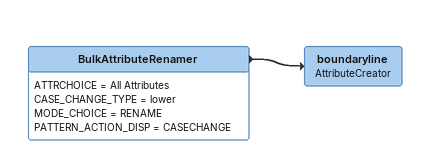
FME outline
BulkAttributeRenamer
    ATTRCHOICE = All Attributes
    CASE_CHANGE_TYPE = lower
    MODE_CHOICE = RENAME
    PATTERN_ACTION_DISP = CASECHANGE
    -> boundaryline
boundaryline: AttributeCreator
